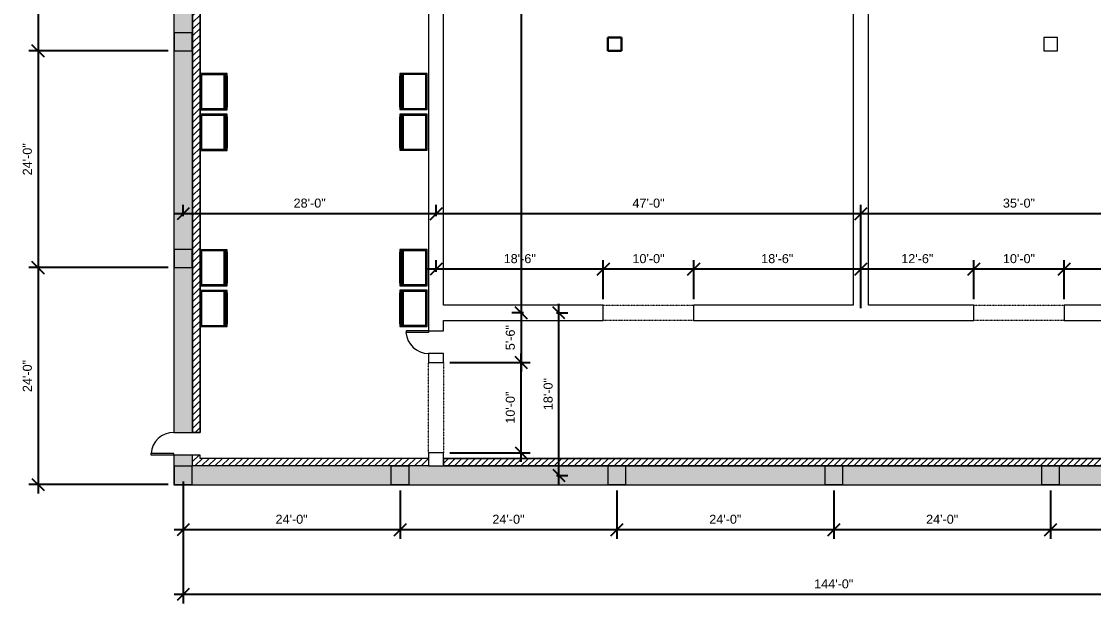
# Model space of a CAD drawing. Header units: inches. Extents: x 1913 to 24953, y -2945 to 1064.
# Drawn here: x 14558 to 15982, y -1905 to -1131 of the extents above; entities that cross this region are included whole.
import ezdxf

# ---------------------------------------------------------------- set-up
doc = ezdxf.new("R2010")
doc.units = ezdxf.units.IN
doc.header["$MEASUREMENT"] = 0
doc.linetypes.add('Hidden 1_8_', pattern=[0.1875, 0.125, -0.0625])
doc.linetypes.add('Overhead 1_16_', pattern=[0.101562, 0.0625, -0.039062])
for name, color, linetype, lineweight in [('A-ANNO-DIMS', 211, 'Continuous', 9), ('A-COLS', 52, 'Continuous', 9), ('A-DETL-HDLN', 90, 'Hidden 1_8_', 9), ('A-DOOR', 31, 'Continuous', 13), ('A-FLOR-OVHD', 1, 'Overhead 1_16_', 9), ('A-GENM', 13, 'Continuous', 9), ('A-WALL', 113, 'Continuous', 13)]:
    doc.layers.add(name, color=color, linetype=linetype, lineweight=lineweight)
doc.styles.add('Arial', font='arial.ttf', dxfattribs={"height": 12})
doc.dimstyles.new('Linear_-_3_32__Arial', dxfattribs={"dimscale": 12, "dimtxt": 12.243113, "dimasz": 1.333333, "dimexe": 1, "dimexo": 0.666667, "dimgap": 0.666667, "dimtad": 1, "dimdec": 5, "dimrnd": 0.03125, "dimzin": 1, "dimdsep": 46, "dimlunit": 4, "dimtxsty": 'Arial', "dimblk1": 'OBLIQUE', "dimblk2": 'OBLIQUE', "dimsah": 1, "dimcen": 0.09, "dimdle": 1, "dimazin": 0, "dimtfac": 1, "dimtdec": 4, "dimtix": 1, "dimtmove": 0, "dimatfit": 3, "dimfxl": 1, "dimtvp": 1, "dimtfill": 1, "dimfrac": 2, "dimtolj": 1, "dimtzin": 0, "dimarcsym": 2})
pattern_1 = [(50, (15633.552, 194.942), (36.72335, -3.213), [3.84, -42.24]), (355, (15633.552, 194.94), (-7.1044, 38.51274), [3.072, -33.792]), (100.451, (15636.612, 194.674), (29.62024, 35.29956), [3.263, -35.898]), (46.184, (15633.552, 205.18), (54.6425, -8.4752), [5.76, -63.36]), (96.636, (15638.106, 204.476), (47.854, 49.8752), [4.895, -53.848]), (351.184, (15633.55, 205.18), (47.8553, 49.8749), [4.608, -50.688]), (21, (15638.672, 202.622), (30.56126, -20.614), [3.84, -42.24]), (326, (15638.672, 202.62), (12.4577, 37.1283), [3.072, -33.792]), (71.451, (15641.22, 200.904), (43.02, 16.5135), [3.263, -35.898]), (37.5, (15633.552, 194.942), (0.6228, 17.04428), [1.69, -31.693, 1.69, -32.614, -33.92]), (37.5, (15633.552, 194.942), (0.6228, 17.04428), [-67.686, 1.69, -32.23]), (7.5, (15633.552, 194.942), (13.4694, 20.19387), [1.69, -17.869, 1.69, -30.925, -12.928]), (7.5, (15633.552, 194.942), (13.4694, 20.19387), [-52.173, 1.69, -11.238]), (327.5, (15622.134, 194.942), (27.33168, -1.15522), [1.69, -11.11, 1.69, -38.246, -52.992]), (327.5, (15622.134, 194.942), (27.33168, -1.15522), [-52.736, 1.69, -51.302]), (317.5, (15617.014, 194.942), (29.85903, 5.12498), [1.69, -14.95, 1.69, -24.832, -37.632]), (317.5, (15617.014, 194.942), (29.85903, 5.12498), [-43.162, 1.69, -35.942])]

# ---------------------------------------------------------------- blocks, each defined once
blk = doc.blocks.new('Rectangular Column - 18_ x 18_-395545-FloorPlan')
at = {"layer": 'A-COLS'}
for p, q in [((-9, 9), (-9, 9)), ((9, 9), (9, 9)), ((-9, -9), (-9, -9)), ((9, -9), (9, -9))]:
    blk.add_line(p, q, dxfattribs=at)
at = {"layer": 'A-COLS', "lineweight": 30}
for p, q in [((9, 9), (-9, 9)), ((-9, 9), (-9, -9)), ((9, -9), (9, 9)), ((-9, -9), (9, -9))]:
    blk.add_line(p, q, dxfattribs=at)
blk = doc.blocks.new('Food_cooler_17348 - Food_cooler_17348-476797-FloorPlan')
at = {"layer": 'A-GENM', "lineweight": 20}
for p, q in [((-30, 18), (-78, 18)), ((-78, 18), (-78, -18)), ((-77, -17), (-77, 16.1)), ((-77, 16.1), (-31, 16.1)), ((-31, 16.1), (-31, -17)), ((-30, -18), (-30, 18)), ((24, 18), (-24, 18)), ((-24, 18), (-24, -18)), ((23, 16.1), (-23, 16.1)), ((-23, 16.1), (-23, -17)), ((-23, -17), (-23, 16.1)), ((-23, 16.1), (23, 16.1)), ((-22.7, -17), (-22.7, 15.8)), ((-22.7, 15.8), (22.8, 15.8)), ((22.8, 15.8), (22.8, -17)), ((23, -17), (23, 16.1)), ((23, 16.1), (23, -17)), ((24, -18), (24, 18)), ((-78, -18), (-74.4, -18)), ((-74.4, -17), (-77, -17)), ((-74.4, -18), (-74.4, -17)), ((-31, -17), (-33.4, -17)), ((-33.4, -17), (-33.4, -18)), ((-33.4, -18), (-30, -18)), ((-24, -18), (-20.4, -18)), ((-23, -17), (-22.7, -17)), ((-20.4, -17), (-23, -17)), ((-20.4, -18), (-20.4, -17)), ((23, -17), (20.6, -17)), ((20.6, -17), (20.6, -18)), ((20.6, -18), (24, -18)), ((22.8, -17), (23, -17))]:
    blk.add_line(p, q, dxfattribs=at)
at = {"layer": 'A-GENM'}
for p, q in [((-78, 18), (-78, 18)), ((-30, 18), (-78, 18)), ((-78, 18), (-78, -16)), ((-78, 18), (-78, 18)), ((-77, -17), (-77, 16.1)), ((-77, 16.1), (-77, 16.1)), ((-77, 16.1), (-31, 16.1)), ((-31, 16.1), (-77, 16.1)), ((-77, 16.1), (-77, -17)), ((-77, 16.1), (-77, 16.1)), ((-77, -14), (-77, 15.8)), ((-77, 15.8), (-77, 15.8)), ((-77, 15.8), (-31, 15.8)), ((-31, 16.1), (-31, 16.1)), ((-31, 16.1), (-31, -17)), ((-31, -17), (-31, 16.1)), ((-31, 16.1), (-31, 16.1)), ((-31, 15.8), (-31, 15.8)), ((-31, 15.8), (-31, -14)), ((-30, 18), (-30, 18)), ((-30, -16), (-30, 18)), ((-30, 18), (-30, 18)), ((-24, 18), (-24, 18)), ((24, 18), (-24, 18)), ((-24, 18), (-24, -16)), ((-24, 18), (-24, 18)), ((-23, 16.1), (-23, 16.1)), ((-23, -17), (-23, 16.1)), ((-23, 16.1), (-23, 16.1)), ((-23, 16.1), (23, 16.1)), ((23, 16.1), (-23, 16.1)), ((-23, 16.1), (-23, -17)), ((-23, 16.1), (-23, 16.1)), ((-23, -14), (-23, 15.8)), ((-23, 15.8), (-23, 15.8)), ((-23, 15.8), (23, 15.8)), ((-22.7, 15.8), (-22.7, 15.8)), ((22.8, 15.8), (22.8, 15.8)), ((23, 16.1), (23, 16.1)), ((23, 16.1), (23, 16.1)), ((23, 16.1), (23, -17)), ((23, -17), (23, 16.1)), ((23, 16.1), (23, 16.1)), ((23, 15.8), (23, 15.8)), ((23, 15.8), (23, -14)), ((24, 18), (24, 18)), ((24, -16), (24, 18)), ((24, 18), (24, 18)), ((-77, -14.5), (-77, -14)), ((-77, -14), (-77, -14)), ((-77, -14), (-31, -14)), ((-77, -14), (-31, -14)), ((-31, -14), (-31, -14)), ((-31, -14), (-31, -14.5)), ((-23, -14.5), (-23, -14)), ((-23, -14), (-23, -14)), ((-23, -14), (23, -14)), ((-23, -14), (23, -14)), ((23, -14), (23, -14)), ((23, -14), (23, -14.5)), ((-78, -16), (-30, -16)), ((-78, -16), (-78, -16)), ((-78, -18), (-78, -18)), ((-77, -14.5), (-77, -14.5)), ((-77, -14.5), (-77, -14.5)), ((-77, -14.5), (-31, -14.5)), ((-77, -14.5), (-31, -14.5)), ((-77, -17), (-77, -17)), ((-31, -17), (-77, -17)), ((-77, -17), (-31, -17)), ((-77, -17), (-77, -17)), ((-74.4, -17), (-74.4, -18)), ((-74.4, -17), (-74.4, -17)), ((-74.4, -17), (-33.4, -17)), ((-33.4, -18), (-74.4, -18)), ((-74.4, -18), (-74.4, -18)), ((-33.4, -18), (-33.4, -17)), ((-33.4, -17), (-33.4, -17)), ((-33.4, -18), (-33.4, -18)), ((-31, -14.5), (-31, -14.5)), ((-31, -14.5), (-31, -14.5)), ((-31, -17), (-31, -17)), ((-31, -17), (-31, -17)), ((-30, -16), (-30, -16)), ((-30, -18), (-30, -18)), ((-24, -16), (24, -16)), ((-24, -16), (-24, -16)), ((-24, -18), (-24, -18)), ((-23, -14.5), (-23, -14.5)), ((-23, -14.5), (-23, -14.5)), ((-23, -14.5), (23, -14.5)), ((-23, -14.5), (23, -14.5)), ((-23, -17), (-23, -17)), ((-23, -17), (-23, -17)), ((23, -17), (-23, -17)), ((-23, -17), (23, -17)), ((-23, -17), (-23, -17)), ((-22.7, -17), (-22.7, -17)), ((-20.4, -17), (-20.4, -18)), ((-20.4, -17), (-20.4, -17)), ((-20.4, -17), (20.6, -17)), ((20.6, -18), (-20.4, -18)), ((-20.4, -18), (-20.4, -18)), ((20.6, -18), (20.6, -17)), ((20.6, -17), (20.6, -17)), ((20.6, -18), (20.6, -18)), ((22.8, -17), (22.8, -17)), ((23, -14.5), (23, -14.5)), ((23, -14.5), (23, -14.5)), ((23, -17), (23, -17)), ((23, -17), (23, -17)), ((23, -17), (23, -17)), ((24, -16), (24, -16)), ((24, -18), (24, -18))]:
    blk.add_line(p, q, dxfattribs=at)
blk = doc.blocks.new('Single-Flush - 30_ x 80_-478128-FloorPlan')
at = {"layer": 'A-DOOR', "lineweight": 20}
for p, q in [((13, 10), (13, 40)), ((15, 40), (13, 40)), ((15, 10), (15, 40)), ((15, 10), (13, 10))]:
    blk.add_line(p, q, dxfattribs=at)
at = {"layer": 'A-DOOR', "lineweight": 9}
blk.add_arc((15, 10), 30.1, 93.8141, 180, dxfattribs=at)
blk = doc.blocks.new('Single-Flush - 30_ x 80_-478158-FloorPlan')
at = {"layer": 'A-DOOR', "lineweight": 20}
for p, q in [((13, -12.5), (13, -42.5)), ((15, -12.5), (13, -12.5)), ((15, -12.5), (15, -42.5)), ((15, -42.5), (13, -42.5))]:
    blk.add_line(p, q, dxfattribs=at)
at = {"layer": 'A-DOOR', "lineweight": 9}
blk.add_arc((15, -12.5), 30.1, 180, 266.1859, dxfattribs=at)
blk = doc.blocks.new('_Oblique')
at = {"color": 0, "linetype": 'ByBlock', "lineweight": -2}
blk.add_line((-0.5, -0.5), (0.5, 0.5), dxfattribs=at)
blk = doc.blocks.new('*D320')
at = {"layer": 'A-ANNO-DIMS', "color": 0, "lineweight": -2, "transparency": 16777216}
for p, q in [((16093.2, -1339.7), (16093.2, -1399.1)), ((15673.2, -1512.6), (15673.2, -1375.1)), ((16105.2, -1387.1), (15661.2, -1387.1))]:
    blk.add_line(p, q, dxfattribs=at)
at = {"layer": 'Defpoints', "color": 0, "lineweight": 0, "transparency": 16777216}
for p in [(16093.2, -1331.7), (15673.2, -1387.1), (15673.2, -1520.6)]:
    blk.add_point(p, dxfattribs=at)
at = {"layer": 'A-ANNO-DIMS', "color": 0, "lineweight": -2, "transparency": 16777216, "xscale": 16, "yscale": 16, "zscale": 16, "rotation": 180}
blk.add_blockref('_Oblique', (15673.2, -1387.1), dxfattribs=at)
at = {"layer": 'A-ANNO-DIMS', "color": 0, "lineweight": -2, "transparency": 16777216, "xscale": 16, "yscale": 16, "zscale": 16}
blk.add_blockref('_Oblique', (16093.2, -1387.1), dxfattribs=at)
at = {"layer": 'A-ANNO-DIMS', "color": 0, "lineweight": 0, "transparency": 16777216, "insert": (15883.2, -1373), "char_height": 12, "width": 62.383, "attachment_point": 5, "style": 'Arial'}
blk.add_mtext('\\A1;35\'-0"', dxfattribs=at)
blk = doc.blocks.new('*D321')
at = {"layer": 'A-ANNO-DIMS', "color": 0, "lineweight": -2, "transparency": 16777216}
for p, q in [((15109.2, -1390.4), (15109.2, -1375.1)), ((15673.2, -1512.6), (15673.2, -1375.1)), ((15685.2, -1387.1), (15097.2, -1387.1))]:
    blk.add_line(p, q, dxfattribs=at)
at = {"layer": 'Defpoints', "color": 0, "lineweight": 0, "transparency": 16777216}
for p in [(15109.2, -1387.1), (15109.2, -1398.4), (15673.2, -1520.6)]:
    blk.add_point(p, dxfattribs=at)
at = {"layer": 'A-ANNO-DIMS', "color": 0, "lineweight": -2, "transparency": 16777216, "xscale": 16, "yscale": 16, "zscale": 16, "rotation": 180}
blk.add_blockref('_Oblique', (15109.2, -1387.1), dxfattribs=at)
at = {"layer": 'A-ANNO-DIMS', "color": 0, "lineweight": -2, "transparency": 16777216, "xscale": 16, "yscale": 16, "zscale": 16}
blk.add_blockref('_Oblique', (15673.2, -1387.1), dxfattribs=at)
at = {"layer": 'A-ANNO-DIMS', "color": 0, "lineweight": 0, "transparency": 16777216, "insert": (15391.2, -1373), "char_height": 12, "width": 62.383, "attachment_point": 5, "style": 'Arial'}
blk.add_mtext('\\A1;47\'-0"', dxfattribs=at)
blk = doc.blocks.new('*D322')
at = {"layer": 'A-ANNO-DIMS', "color": 0, "lineweight": -2, "transparency": 16777216}
for p, q in [((14773.2, -1390.4), (14773.2, -1375.1)), ((15109.2, -1390.4), (15109.2, -1375.1)), ((15121.2, -1387.1), (14761.2, -1387.1))]:
    blk.add_line(p, q, dxfattribs=at)
at = {"layer": 'Defpoints', "color": 0, "lineweight": 0, "transparency": 16777216}
for p in [(14773.2, -1387.1), (14773.2, -1398.4), (15109.2, -1398.4)]:
    blk.add_point(p, dxfattribs=at)
at = {"layer": 'A-ANNO-DIMS', "color": 0, "lineweight": -2, "transparency": 16777216, "xscale": 16, "yscale": 16, "zscale": 16, "rotation": 180}
blk.add_blockref('_Oblique', (14773.2, -1387.1), dxfattribs=at)
at = {"layer": 'A-ANNO-DIMS', "color": 0, "lineweight": -2, "transparency": 16777216, "xscale": 16, "yscale": 16, "zscale": 16}
blk.add_blockref('_Oblique', (15109.2, -1387.1), dxfattribs=at)
at = {"layer": 'A-ANNO-DIMS', "color": 0, "lineweight": 0, "transparency": 16777216, "insert": (14941.2, -1373), "char_height": 12, "width": 62.383, "attachment_point": 5, "style": 'Arial'}
blk.add_mtext('\\A1;28\'-0"', dxfattribs=at)
blk = doc.blocks.new('*D323')
at = {"layer": 'A-ANNO-DIMS', "color": 0, "lineweight": -2, "transparency": 16777216}
for p, q in [((16501.2, -1700.2), (16501.2, -1905.1)), ((14773.2, -1742.7), (14773.2, -1905.1)), ((16513.2, -1893.1), (14761.2, -1893.1))]:
    blk.add_line(p, q, dxfattribs=at)
at = {"layer": 'Defpoints', "color": 0, "lineweight": 0, "transparency": 16777216}
for p in [(16501.2, -1692.2), (14773.2, -1734.7), (14773.2, -1893.1)]:
    blk.add_point(p, dxfattribs=at)
at = {"layer": 'A-ANNO-DIMS', "color": 0, "lineweight": -2, "transparency": 16777216, "xscale": 16, "yscale": 16, "zscale": 16, "rotation": 180}
blk.add_blockref('_Oblique', (14773.2, -1893.1), dxfattribs=at)
at = {"layer": 'A-ANNO-DIMS', "color": 0, "lineweight": -2, "transparency": 16777216, "xscale": 16, "yscale": 16, "zscale": 16}
blk.add_blockref('_Oblique', (16501.2, -1893.1), dxfattribs=at)
at = {"layer": 'A-ANNO-DIMS', "color": 0, "lineweight": 0, "transparency": 16777216, "insert": (15637.2, -1879), "char_height": 12, "width": 73.459, "attachment_point": 5, "style": 'Arial'}
blk.add_mtext('\\A1;144\'-0"', dxfattribs=at)
blk = doc.blocks.new('*D337')
at = {"layer": 'A-ANNO-DIMS', "color": 0, "lineweight": -2, "transparency": 16777216}
for p, q in [((15943.2, -1500.7), (15943.2, -1448.9)), ((16093.2, -1464.2), (16093.2, -1448.9)), ((16105.2, -1460.9), (15931.2, -1460.9))]:
    blk.add_line(p, q, dxfattribs=at)
at = {"layer": 'Defpoints', "color": 0, "lineweight": 0, "transparency": 16777216}
for p in [(15943.2, -1460.9), (16093.2, -1472.2), (15943.2, -1508.7)]:
    blk.add_point(p, dxfattribs=at)
at = {"layer": 'A-ANNO-DIMS', "color": 0, "lineweight": -2, "transparency": 16777216, "xscale": 16, "yscale": 16, "zscale": 16, "rotation": 180}
blk.add_blockref('_Oblique', (15943.2, -1460.9), dxfattribs=at)
at = {"layer": 'A-ANNO-DIMS', "color": 0, "lineweight": -2, "transparency": 16777216, "xscale": 16, "yscale": 16, "zscale": 16}
blk.add_blockref('_Oblique', (16093.2, -1460.9), dxfattribs=at)
at = {"layer": 'A-ANNO-DIMS', "color": 0, "lineweight": 0, "transparency": 16777216, "insert": (16018.2, -1446.8), "char_height": 12, "width": 62.383, "attachment_point": 5, "style": 'Arial'}
blk.add_mtext('\\A1;12\'-6"', dxfattribs=at)
blk = doc.blocks.new('*D338')
at = {"layer": 'A-ANNO-DIMS', "color": 0, "lineweight": -2, "transparency": 16777216}
for p, q in [((15823.2, -1500.7), (15823.2, -1448.9)), ((15943.2, -1500.7), (15943.2, -1448.9)), ((15955.2, -1460.9), (15811.2, -1460.9))]:
    blk.add_line(p, q, dxfattribs=at)
at = {"layer": 'Defpoints', "color": 0, "lineweight": 0, "transparency": 16777216}
for p in [(15823.2, -1460.9), (15823.2, -1508.7), (15943.2, -1508.7)]:
    blk.add_point(p, dxfattribs=at)
at = {"layer": 'A-ANNO-DIMS', "color": 0, "lineweight": -2, "transparency": 16777216, "xscale": 16, "yscale": 16, "zscale": 16, "rotation": 180}
blk.add_blockref('_Oblique', (15823.2, -1460.9), dxfattribs=at)
at = {"layer": 'A-ANNO-DIMS', "color": 0, "lineweight": -2, "transparency": 16777216, "xscale": 16, "yscale": 16, "zscale": 16}
blk.add_blockref('_Oblique', (15943.2, -1460.9), dxfattribs=at)
at = {"layer": 'A-ANNO-DIMS', "color": 0, "lineweight": 0, "transparency": 16777216, "insert": (15883.2, -1446.8), "char_height": 12, "width": 62.383, "attachment_point": 5, "style": 'Arial'}
blk.add_mtext('\\A1;10\'-0"', dxfattribs=at)
blk = doc.blocks.new('*D339')
at = {"layer": 'A-ANNO-DIMS', "color": 0, "lineweight": -2, "transparency": 16777216}
for p, q in [((15673.2, -1464.2), (15673.2, -1448.9)), ((15823.2, -1500.7), (15823.2, -1448.9)), ((15835.2, -1460.9), (15661.2, -1460.9))]:
    blk.add_line(p, q, dxfattribs=at)
at = {"layer": 'Defpoints', "color": 0, "lineweight": 0, "transparency": 16777216}
for p in [(15673.2, -1460.9), (15673.2, -1472.2), (15823.2, -1508.7)]:
    blk.add_point(p, dxfattribs=at)
at = {"layer": 'A-ANNO-DIMS', "color": 0, "lineweight": -2, "transparency": 16777216, "xscale": 16, "yscale": 16, "zscale": 16, "rotation": 180}
blk.add_blockref('_Oblique', (15673.2, -1460.9), dxfattribs=at)
at = {"layer": 'A-ANNO-DIMS', "color": 0, "lineweight": -2, "transparency": 16777216, "xscale": 16, "yscale": 16, "zscale": 16}
blk.add_blockref('_Oblique', (15823.2, -1460.9), dxfattribs=at)
at = {"layer": 'A-ANNO-DIMS', "color": 0, "lineweight": 0, "transparency": 16777216, "insert": (15748.2, -1446.8), "char_height": 12, "width": 62.383, "attachment_point": 5, "style": 'Arial'}
blk.add_mtext('\\A1;12\'-6"', dxfattribs=at)
blk = doc.blocks.new('*D340')
at = {"layer": 'A-ANNO-DIMS', "color": 0, "lineweight": -2, "transparency": 16777216}
for p, q in [((15451.2, -1500.7), (15451.2, -1448.9)), ((15673.2, -1464.2), (15673.2, -1448.9)), ((15685.2, -1460.9), (15439.2, -1460.9))]:
    blk.add_line(p, q, dxfattribs=at)
at = {"layer": 'Defpoints', "color": 0, "lineweight": 0, "transparency": 16777216}
for p in [(15451.2, -1460.9), (15673.2, -1472.2), (15451.2, -1508.7)]:
    blk.add_point(p, dxfattribs=at)
at = {"layer": 'A-ANNO-DIMS', "color": 0, "lineweight": -2, "transparency": 16777216, "xscale": 16, "yscale": 16, "zscale": 16, "rotation": 180}
blk.add_blockref('_Oblique', (15451.2, -1460.9), dxfattribs=at)
at = {"layer": 'A-ANNO-DIMS', "color": 0, "lineweight": -2, "transparency": 16777216, "xscale": 16, "yscale": 16, "zscale": 16}
blk.add_blockref('_Oblique', (15673.2, -1460.9), dxfattribs=at)
at = {"layer": 'A-ANNO-DIMS', "color": 0, "lineweight": 0, "transparency": 16777216, "insert": (15562.2, -1446.8), "char_height": 12, "width": 62.383, "attachment_point": 5, "style": 'Arial'}
blk.add_mtext('\\A1;18\'-6"', dxfattribs=at)
blk = doc.blocks.new('*D341')
at = {"layer": 'A-ANNO-DIMS', "color": 0, "lineweight": -2, "transparency": 16777216}
for p, q in [((15331.2, -1500.7), (15331.2, -1448.9)), ((15451.2, -1500.7), (15451.2, -1448.9)), ((15463.2, -1460.9), (15319.2, -1460.9))]:
    blk.add_line(p, q, dxfattribs=at)
at = {"layer": 'Defpoints', "color": 0, "lineweight": 0, "transparency": 16777216}
for p in [(15331.2, -1460.9), (15331.2, -1508.7), (15451.2, -1508.7)]:
    blk.add_point(p, dxfattribs=at)
at = {"layer": 'A-ANNO-DIMS', "color": 0, "lineweight": -2, "transparency": 16777216, "xscale": 16, "yscale": 16, "zscale": 16, "rotation": 180}
blk.add_blockref('_Oblique', (15331.2, -1460.9), dxfattribs=at)
at = {"layer": 'A-ANNO-DIMS', "color": 0, "lineweight": -2, "transparency": 16777216, "xscale": 16, "yscale": 16, "zscale": 16}
blk.add_blockref('_Oblique', (15451.2, -1460.9), dxfattribs=at)
at = {"layer": 'A-ANNO-DIMS', "color": 0, "lineweight": 0, "transparency": 16777216, "insert": (15391.2, -1446.8), "char_height": 12, "width": 62.383, "attachment_point": 5, "style": 'Arial'}
blk.add_mtext('\\A1;10\'-0"', dxfattribs=at)
blk = doc.blocks.new('*D342')
at = {"layer": 'A-ANNO-DIMS', "color": 0, "lineweight": -2, "transparency": 16777216}
for p, q in [((15109.2, -1464.2), (15109.2, -1448.9)), ((15331.2, -1500.7), (15331.2, -1448.9)), ((15343.2, -1460.9), (15097.2, -1460.9))]:
    blk.add_line(p, q, dxfattribs=at)
at = {"layer": 'Defpoints', "color": 0, "lineweight": 0, "transparency": 16777216}
for p in [(15109.2, -1460.9), (15109.2, -1472.2), (15331.2, -1508.7)]:
    blk.add_point(p, dxfattribs=at)
at = {"layer": 'A-ANNO-DIMS', "color": 0, "lineweight": -2, "transparency": 16777216, "xscale": 16, "yscale": 16, "zscale": 16, "rotation": 180}
blk.add_blockref('_Oblique', (15109.2, -1460.9), dxfattribs=at)
at = {"layer": 'A-ANNO-DIMS', "color": 0, "lineweight": -2, "transparency": 16777216, "xscale": 16, "yscale": 16, "zscale": 16}
blk.add_blockref('_Oblique', (15331.2, -1460.9), dxfattribs=at)
at = {"layer": 'A-ANNO-DIMS', "color": 0, "lineweight": 0, "transparency": 16777216, "insert": (15220.2, -1446.8), "char_height": 12, "width": 62.383, "attachment_point": 5, "style": 'Arial'}
blk.add_mtext('\\A1;18\'-6"', dxfattribs=at)
blk = doc.blocks.new('*D348')
at = {"layer": 'A-ANNO-DIMS', "color": 0, "lineweight": -2, "transparency": 16777216}
for p, q in [((15925.2, -1754.7), (15925.2, -1819.2)), ((16213.2, -1754.7), (16213.2, -1819.2)), ((16225.2, -1807.2), (15913.2, -1807.2))]:
    blk.add_line(p, q, dxfattribs=at)
at = {"layer": 'Defpoints', "color": 0, "lineweight": 0, "transparency": 16777216}
for p in [(15925.2, -1746.7), (16213.2, -1746.7), (15925.2, -1807.2)]:
    blk.add_point(p, dxfattribs=at)
at = {"layer": 'A-ANNO-DIMS', "color": 0, "lineweight": -2, "transparency": 16777216, "xscale": 16, "yscale": 16, "zscale": 16, "rotation": 180}
blk.add_blockref('_Oblique', (15925.2, -1807.2), dxfattribs=at)
at = {"layer": 'A-ANNO-DIMS', "color": 0, "lineweight": -2, "transparency": 16777216, "xscale": 16, "yscale": 16, "zscale": 16}
blk.add_blockref('_Oblique', (16213.2, -1807.2), dxfattribs=at)
at = {"layer": 'A-ANNO-DIMS', "color": 0, "lineweight": 0, "transparency": 16777216, "insert": (16069.2, -1793.1), "char_height": 12, "width": 103.972, "attachment_point": 5, "style": 'Arial'}
blk.add_mtext('\\A1;24\'-0"', dxfattribs=at)
blk = doc.blocks.new('*D349')
at = {"layer": 'A-ANNO-DIMS', "color": 0, "lineweight": -2, "transparency": 16777216}
for p, q in [((15637.2, -1754.7), (15637.2, -1819.2)), ((15925.2, -1754.7), (15925.2, -1819.2)), ((15937.2, -1807.2), (15625.2, -1807.2))]:
    blk.add_line(p, q, dxfattribs=at)
at = {"layer": 'Defpoints', "color": 0, "lineweight": 0, "transparency": 16777216}
for p in [(15637.2, -1746.7), (15925.2, -1746.7), (15637.2, -1807.2)]:
    blk.add_point(p, dxfattribs=at)
at = {"layer": 'A-ANNO-DIMS', "color": 0, "lineweight": -2, "transparency": 16777216, "xscale": 16, "yscale": 16, "zscale": 16, "rotation": 180}
blk.add_blockref('_Oblique', (15637.2, -1807.2), dxfattribs=at)
at = {"layer": 'A-ANNO-DIMS', "color": 0, "lineweight": -2, "transparency": 16777216, "xscale": 16, "yscale": 16, "zscale": 16}
blk.add_blockref('_Oblique', (15925.2, -1807.2), dxfattribs=at)
at = {"layer": 'A-ANNO-DIMS', "color": 0, "lineweight": 0, "transparency": 16777216, "insert": (15781.2, -1793.1), "char_height": 12, "width": 62.383, "attachment_point": 5, "style": 'Arial'}
blk.add_mtext('\\A1;24\'-0"', dxfattribs=at)
blk = doc.blocks.new('*D350')
at = {"layer": 'A-ANNO-DIMS', "color": 0, "lineweight": -2, "transparency": 16777216}
for p, q in [((15349.2, -1754.7), (15349.2, -1819.2)), ((15637.2, -1754.7), (15637.2, -1819.2)), ((15649.2, -1807.2), (15337.2, -1807.2))]:
    blk.add_line(p, q, dxfattribs=at)
at = {"layer": 'Defpoints', "color": 0, "lineweight": 0, "transparency": 16777216}
for p in [(15349.2, -1746.7), (15637.2, -1746.7), (15349.2, -1807.2)]:
    blk.add_point(p, dxfattribs=at)
at = {"layer": 'A-ANNO-DIMS', "color": 0, "lineweight": -2, "transparency": 16777216, "xscale": 16, "yscale": 16, "zscale": 16, "rotation": 180}
blk.add_blockref('_Oblique', (15349.2, -1807.2), dxfattribs=at)
at = {"layer": 'A-ANNO-DIMS', "color": 0, "lineweight": -2, "transparency": 16777216, "xscale": 16, "yscale": 16, "zscale": 16}
blk.add_blockref('_Oblique', (15637.2, -1807.2), dxfattribs=at)
at = {"layer": 'A-ANNO-DIMS', "color": 0, "lineweight": 0, "transparency": 16777216, "insert": (15493.2, -1793.1), "char_height": 12, "width": 62.383, "attachment_point": 5, "style": 'Arial'}
blk.add_mtext('\\A1;24\'-0"', dxfattribs=at)
blk = doc.blocks.new('*D351')
at = {"layer": 'A-ANNO-DIMS', "color": 0, "lineweight": -2, "transparency": 16777216}
for p, q in [((15061.2, -1754.7), (15061.2, -1819.2)), ((15349.2, -1754.7), (15349.2, -1819.2)), ((15361.2, -1807.2), (15049.2, -1807.2))]:
    blk.add_line(p, q, dxfattribs=at)
at = {"layer": 'Defpoints', "color": 0, "lineweight": 0, "transparency": 16777216}
for p in [(15061.2, -1746.7), (15349.2, -1746.7), (15061.2, -1807.2)]:
    blk.add_point(p, dxfattribs=at)
at = {"layer": 'A-ANNO-DIMS', "color": 0, "lineweight": -2, "transparency": 16777216, "xscale": 16, "yscale": 16, "zscale": 16, "rotation": 180}
blk.add_blockref('_Oblique', (15061.2, -1807.2), dxfattribs=at)
at = {"layer": 'A-ANNO-DIMS', "color": 0, "lineweight": -2, "transparency": 16777216, "xscale": 16, "yscale": 16, "zscale": 16}
blk.add_blockref('_Oblique', (15349.2, -1807.2), dxfattribs=at)
at = {"layer": 'A-ANNO-DIMS', "color": 0, "lineweight": 0, "transparency": 16777216, "insert": (15205.2, -1793.1), "char_height": 12, "width": 62.383, "attachment_point": 5, "style": 'Arial'}
blk.add_mtext('\\A1;24\'-0"', dxfattribs=at)
blk = doc.blocks.new('*D352')
at = {"layer": 'A-ANNO-DIMS', "color": 0, "lineweight": -2, "transparency": 16777216}
for p, q in [((14773.2, -1754.7), (14773.2, -1819.2)), ((15061.2, -1754.7), (15061.2, -1819.2)), ((15073.2, -1807.2), (14761.2, -1807.2))]:
    blk.add_line(p, q, dxfattribs=at)
at = {"layer": 'Defpoints', "color": 0, "lineweight": 0, "transparency": 16777216}
for p in [(14773.2, -1746.7), (15061.2, -1746.7), (14773.2, -1807.2)]:
    blk.add_point(p, dxfattribs=at)
at = {"layer": 'A-ANNO-DIMS', "color": 0, "lineweight": -2, "transparency": 16777216, "xscale": 16, "yscale": 16, "zscale": 16, "rotation": 180}
blk.add_blockref('_Oblique', (14773.2, -1807.2), dxfattribs=at)
at = {"layer": 'A-ANNO-DIMS', "color": 0, "lineweight": -2, "transparency": 16777216, "xscale": 16, "yscale": 16, "zscale": 16}
blk.add_blockref('_Oblique', (15061.2, -1807.2), dxfattribs=at)
at = {"layer": 'A-ANNO-DIMS', "color": 0, "lineweight": 0, "transparency": 16777216, "insert": (14917.2, -1793.1), "char_height": 12, "width": 62.383, "attachment_point": 5, "style": 'Arial'}
blk.add_mtext('\\A1;24\'-0"', dxfattribs=at)
blk = doc.blocks.new('*D365')
at = {"layer": 'A-ANNO-DIMS', "color": 0, "lineweight": -2, "transparency": 16777216}
for p, q in [((14753.2, -882.7), (14568.4, -882.7)), ((14580.4, -870.7), (14580.4, -1182.7)), ((14753.2, -1170.7), (14568.4, -1170.7))]:
    blk.add_line(p, q, dxfattribs=at)
at = {"layer": 'Defpoints', "color": 0, "lineweight": 0, "transparency": 16777216}
for p in [(14761.2, -882.7), (14580.4, -1170.7), (14761.2, -1170.7)]:
    blk.add_point(p, dxfattribs=at)
at = {"layer": 'A-ANNO-DIMS', "color": 0, "lineweight": -2, "transparency": 16777216, "xscale": 16, "yscale": 16, "zscale": 16}
for p, rotation in [((14580.4, -882.7), 90), ((14580.4, -1170.7), 270)]:
    blk.add_blockref('_Oblique', p, dxfattribs=dict(at, rotation=rotation))
at = {"layer": 'A-ANNO-DIMS', "color": 0, "lineweight": 0, "transparency": 16777216, "insert": (14566.3, -1026.7), "char_height": 12, "width": 62.383, "attachment_point": 5, "rotation": 90, "style": 'Arial'}
blk.add_mtext('\\A1;24\'-0"', dxfattribs=at)
blk = doc.blocks.new('*D366')
at = {"layer": 'A-ANNO-DIMS', "color": 0, "lineweight": -2, "transparency": 16777216}
for p, q in [((14580.4, -1158.7), (14580.4, -1470.7)), ((14753.2, -1170.7), (14568.4, -1170.7)), ((14753.2, -1458.7), (14568.4, -1458.7))]:
    blk.add_line(p, q, dxfattribs=at)
at = {"layer": 'Defpoints', "color": 0, "lineweight": 0, "transparency": 16777216}
for p in [(14761.2, -1170.7), (14580.4, -1458.7), (14761.2, -1458.7)]:
    blk.add_point(p, dxfattribs=at)
at = {"layer": 'A-ANNO-DIMS', "color": 0, "lineweight": -2, "transparency": 16777216, "xscale": 16, "yscale": 16, "zscale": 16}
for p, rotation in [((14580.4, -1170.7), 90), ((14580.4, -1458.7), 270)]:
    blk.add_blockref('_Oblique', p, dxfattribs=dict(at, rotation=rotation))
at = {"layer": 'A-ANNO-DIMS', "color": 0, "lineweight": 0, "transparency": 16777216, "insert": (14566.3, -1314.7), "char_height": 12, "width": 62.383, "attachment_point": 5, "rotation": 90, "style": 'Arial'}
blk.add_mtext('\\A1;24\'-0"', dxfattribs=at)
blk = doc.blocks.new('*D367')
at = {"layer": 'A-ANNO-DIMS', "color": 0, "lineweight": -2, "transparency": 16777216}
for p, q in [((14580.4, -1446.7), (14580.4, -1758.7)), ((14753.2, -1458.7), (14568.4, -1458.7)), ((14753.2, -1746.7), (14568.4, -1746.7))]:
    blk.add_line(p, q, dxfattribs=at)
at = {"layer": 'Defpoints', "color": 0, "lineweight": 0, "transparency": 16777216}
for p in [(14761.2, -1458.7), (14580.4, -1746.7), (14761.2, -1746.7)]:
    blk.add_point(p, dxfattribs=at)
at = {"layer": 'A-ANNO-DIMS', "color": 0, "lineweight": -2, "transparency": 16777216, "xscale": 16, "yscale": 16, "zscale": 16}
for p, rotation in [((14580.4, -1458.7), 90), ((14580.4, -1746.7), 270)]:
    blk.add_blockref('_Oblique', p, dxfattribs=dict(at, rotation=rotation))
at = {"layer": 'A-ANNO-DIMS', "color": 0, "lineweight": 0, "transparency": 16777216, "insert": (14566.3, -1602.7), "char_height": 12, "width": 62.383, "attachment_point": 5, "rotation": 90, "style": 'Arial'}
blk.add_mtext('\\A1;24\'-0"', dxfattribs=at)
blk = doc.blocks.new('*D368')
at = {"layer": 'A-ANNO-DIMS', "color": 0, "lineweight": -2, "transparency": 16777216}
for p, q in [((15272.1, -1746.7), (15272.1, -1506.7)), ((15268.8, -1518.7), (15284.1, -1518.7)), ((15268.8, -1734.7), (15284.1, -1734.7))]:
    blk.add_line(p, q, dxfattribs=at)
at = {"layer": 'Defpoints', "color": 0, "lineweight": 0, "transparency": 16777216}
for p in [(15260.8, -1518.7), (15272.1, -1518.7), (15260.8, -1734.7)]:
    blk.add_point(p, dxfattribs=at)
at = {"layer": 'A-ANNO-DIMS', "color": 0, "lineweight": -2, "transparency": 16777216, "xscale": 16, "yscale": 16, "zscale": 16}
for p, rotation in [((15272.1, -1518.7), 90), ((15272.1, -1734.7), 270)]:
    blk.add_blockref('_Oblique', p, dxfattribs=dict(at, rotation=rotation))
at = {"layer": 'A-ANNO-DIMS', "color": 0, "lineweight": 0, "transparency": 16777216, "insert": (15257.9, -1626.7), "char_height": 12, "width": 62.383, "attachment_point": 5, "rotation": 90, "style": 'Arial'}
blk.add_mtext('\\A1;18\'-0"', dxfattribs=at)
blk = doc.blocks.new('*D370')
at = {"layer": 'A-ANNO-DIMS', "color": 0, "lineweight": -2, "transparency": 16777216}
for p, q in [((15221.9, -1716.7), (15221.9, -1572.7)), ((15127.2, -1584.7), (15233.9, -1584.7)), ((15127.2, -1704.7), (15233.9, -1704.7))]:
    blk.add_line(p, q, dxfattribs=at)
at = {"layer": 'Defpoints', "color": 0, "lineweight": 0, "transparency": 16777216}
for p in [(15119.2, -1584.7), (15221.9, -1584.7), (15119.2, -1704.7)]:
    blk.add_point(p, dxfattribs=at)
at = {"layer": 'A-ANNO-DIMS', "color": 0, "lineweight": -2, "transparency": 16777216, "xscale": 16, "yscale": 16, "zscale": 16}
for p, rotation in [((15221.9, -1584.7), 90), ((15221.9, -1704.7), 270)]:
    blk.add_blockref('_Oblique', p, dxfattribs=dict(at, rotation=rotation))
at = {"layer": 'A-ANNO-DIMS', "color": 0, "lineweight": 0, "transparency": 16777216, "insert": (15207.7, -1644.7), "char_height": 12, "width": 62.383, "attachment_point": 5, "rotation": 90, "style": 'Arial'}
blk.add_mtext('\\A1;10\'-0"', dxfattribs=at)
blk = doc.blocks.new('*D398')
at = {"layer": 'A-ANNO-DIMS', "color": 0, "lineweight": -2, "transparency": 16777216}
for p, q in [((15221.9, -474.7), (15221.9, -1530.7)), ((15225.2, -486.7), (15209.9, -486.7)), ((15225.2, -1518.7), (15209.9, -1518.7))]:
    blk.add_line(p, q, dxfattribs=at)
at = {"layer": 'Defpoints', "color": 0, "lineweight": 0, "transparency": 16777216}
for p in [(15233.2, -486.7), (15221.9, -1518.7), (15233.2, -1518.7)]:
    blk.add_point(p, dxfattribs=at)
at = {"layer": 'A-ANNO-DIMS', "color": 0, "lineweight": -2, "transparency": 16777216, "xscale": 16, "yscale": 16, "zscale": 16}
for p, rotation in [((15221.9, -486.7), 90), ((15221.9, -1518.7), 270)]:
    blk.add_blockref('_Oblique', p, dxfattribs=dict(at, rotation=rotation))
at = {"layer": 'A-ANNO-DIMS', "color": 0, "lineweight": 0, "transparency": 16777216, "insert": (15207.7, -1002.7), "char_height": 12, "width": 62.383, "attachment_point": 5, "rotation": 90, "style": 'Arial'}
blk.add_mtext('\\A1;86\'-0"', dxfattribs=at)
blk = doc.blocks.new('*D399')
at = {"layer": 'A-ANNO-DIMS', "color": 0, "lineweight": -2, "transparency": 16777216}
for p, q in [((15221.9, -1506.7), (15221.9, -1596.7)), ((15225.2, -1518.7), (15209.9, -1518.7)), ((15127.2, -1584.7), (15233.9, -1584.7))]:
    blk.add_line(p, q, dxfattribs=at)
at = {"layer": 'Defpoints', "color": 0, "lineweight": 0, "transparency": 16777216}
for p in [(15233.2, -1518.7), (15119.2, -1584.7), (15221.9, -1584.7)]:
    blk.add_point(p, dxfattribs=at)
at = {"layer": 'A-ANNO-DIMS', "color": 0, "lineweight": -2, "transparency": 16777216, "xscale": 16, "yscale": 16, "zscale": 16}
for p, rotation in [((15221.9, -1518.7), 90), ((15221.9, -1584.7), 270)]:
    blk.add_blockref('_Oblique', p, dxfattribs=dict(at, rotation=rotation))
at = {"layer": 'A-ANNO-DIMS', "color": 0, "lineweight": 0, "transparency": 16777216, "insert": (15207.7, -1551.7), "char_height": 12, "width": 62.383, "attachment_point": 5, "rotation": 90, "style": 'Arial'}
blk.add_mtext('\\A1;5\'-6"', dxfattribs=at)

msp = doc.modelspace()

# ---------------------------------------------------------------- hatches: boundary and pattern name
at = {"lineweight": 0, "ltscale": 0.5}
h = msp.add_hatch(dxfattribs=at)
h.set_pattern_fill('ANSI31', color=256, scale=50)
h.paths.add_polyline_path([(15664.153809, 70.293671), (15654.153809, 70.293671), (15654.153809, -190.553498), (15566.97366, -263.706329), (15284.153809, -263.706329), (15284.153809, -168.706329), (15274.153809, -168.706329), (15274.153809, -273.706329), (15570.613363, -273.706329), (15664.153809, -195.216575)])
h.paths.add_polyline_path([(15284.153809, 0.293671), (15260.153809, 0.293671), (15260.153809, -9.706329), (15274.153809, -9.706329), (15274.153809, -84.706329), (15284.153809, -84.706329)])
h.paths.add_polyline_path([(15224.087216, 0.293671), (15198.153809, 0.293671), (15198.153809, -63.706329), (15208.153809, -63.706329), (15208.153809, -9.706329), (15224.087216, -9.706329)])
h.paths.add_polyline_path([(15208.153809, -99.706329), (15198.153809, -99.706329), (15198.153809, -132.706329), (15208.153809, -132.706329)])
h.paths.add_polyline_path([(15208.153809, -168.706329), (15198.153809, -168.706329), (15198.153809, -263.706329), (15119.153809, -263.706329), (15119.153809, -273.706329), (15208.153809, -273.706329)])
h.paths.add_polyline_path([(15099.153809, -263.706329), (14785.653809, -263.706329), (14785.653809, -498.894238), (14795.653809, -498.894238), (14795.653809, -273.706329), (15099.153809, -273.706329)])
h.paths.add_polyline_path([(15099.153809, -1712.206329), (14795.653809, -1712.206329), (14795.653809, -1707.706329), (14785.653809, -1707.706329), (14785.653809, -1722.206329), (15099.153809, -1722.206329)])
h = msp.add_hatch(dxfattribs=at)
h.set_pattern_fill('ANSI31', color=256, scale=50)
h.paths.add_polyline_path([(14795.653809, -498.894238), (14785.653809, -498.894238), (14785.653809, -1677.706329), (14795.653809, -1677.706329)])
h = msp.add_hatch(dxfattribs=at)
h.set_pattern_fill('ANSI31', color=256, scale=50)
h.paths.add_polyline_path([(16488.653809, -1686.706329), (16478.653809, -1686.706329), (16478.653809, -1712.206329), (16488.653809, -1712.206329)])
h.paths.add_polyline_path([(16488.653809, -1712.206329), (16478.653809, -1712.206329), (15119.153809, -1712.206329), (15119.153809, -1722.206329), (16488.653809, -1722.206329)])
at = {"layer": 'A-FLOR-OVHD', "lineweight": 0, "true_color": 0x636466}
h = msp.add_hatch(dxfattribs=at)
h.set_pattern_fill('FP_1', color=251, style=0, pattern_type=2)
h.set_pattern_definition(pattern_1)
h.paths.add_polyline_path([(14785.653809, -1677.706329), (14760.653809, -1677.706329), (14760.653809, 581.793671), (14785.653809, 581.793671), (14785.653809, 556.793671), (14785.653809, 442.293671), (14785.653809, 432.293671), (14785.653809, 298.293671), (14785.653809, 288.293671), (14785.653809, 10.293671), (14785.653809, 0.293671), (14785.653809, -121.706329), (14785.653809, -131.706329), (14785.653809, -253.706329), (14785.653809, -263.706329)], flags=0)
h.paths.add_polyline_path([(14785.653809, -1722.206329), (14760.653809, -1722.206329), (14760.653809, -1707.706329), (14785.653809, -1707.706329)], flags=0)
h = msp.add_hatch(dxfattribs=at)
h.set_pattern_fill('FP_1', color=251, style=0, pattern_type=2)
h.set_pattern_definition(pattern_1)
h.paths.add_polyline_path([(16513.653809, -1722.206329), (16513.653809, -1747.206329), (14760.653809, -1747.206329), (14760.653809, -1722.206329), (14785.653809, -1722.206329), (15099.153809, -1722.206329), (15119.153809, -1722.206329), (16488.653809, -1722.206329)], flags=0)

# ---------------------------------------------------------------- linework, layer by layer
at = {"color": 5, "lineweight": 0, "ltscale": 0.5}
for p, q in [((14785.653809, -263.706329), (14785.653809, -1677.706329)), ((15119.153809, -1712.206329), (15119.153809, -1722.206329)), ((15119.153809, -1722.206329), (16488.653809, -1722.206329))]:
    msp.add_line(p, q, dxfattribs=at)
for points in [[(14795.653809, -1677.706329), (14785.653809, -1677.706329), (14785.653809, -498.894238), (14795.653809, -498.894238)], [(15119.153809, -1712.206329), (16488.653809, -1712.206329), (16488.653809, -1722.206329), (15119.153809, -1722.206329)]]:
    msp.add_lwpolyline(points, close=True, dxfattribs=at)
at = {"layer": 'A-COLS', "lineweight": 0}
for p, q in [((14785.153809, -1146.706329), (14761.153809, -1146.706329)), ((14761.153809, -1146.706329), (14761.153809, -1170.706329)), ((14785.153809, -1170.706329), (14785.153809, -1146.706329)), ((15934.153809, -1152.706329), (15916.153809, -1152.706329)), ((15916.153809, -1152.706329), (15916.153809, -1170.706329)), ((15934.153809, -1170.706329), (15934.153809, -1152.706329)), ((14761.153809, -1170.706329), (14785.153809, -1170.706329)), ((15916.153809, -1170.706329), (15934.153809, -1170.706329)), ((14785.153809, -1434.706329), (14761.153809, -1434.706329)), ((14761.153809, -1434.706329), (14761.153809, -1458.706329)), ((14785.153809, -1458.706329), (14785.153809, -1434.706329)), ((14761.153809, -1458.706329), (14785.153809, -1458.706329)), ((14785.153809, -1722.706329), (14761.153809, -1722.706329)), ((14761.153809, -1722.706329), (14761.153809, -1746.706329)), ((14785.153809, -1746.706329), (14785.153809, -1722.706329)), ((15073.153809, -1722.706329), (15049.153809, -1722.706329)), ((15049.153809, -1722.706329), (15049.153809, -1746.706329)), ((15073.153809, -1746.706329), (15073.153809, -1722.706329)), ((15361.153809, -1722.706329), (15337.153809, -1722.706329)), ((15337.153809, -1722.706329), (15337.153809, -1746.706329)), ((15361.153809, -1746.706329), (15361.153809, -1722.706329)), ((15649.153809, -1722.706329), (15625.153809, -1722.706329)), ((15625.153809, -1722.706329), (15625.153809, -1746.706329)), ((15649.153809, -1746.706329), (15649.153809, -1722.706329)), ((15937.153809, -1722.706329), (15913.153809, -1722.706329)), ((15913.153809, -1722.706329), (15913.153809, -1746.706329)), ((15937.153809, -1746.706329), (15937.153809, -1722.706329)), ((14761.153809, -1746.706329), (14785.153809, -1746.706329)), ((15049.153809, -1746.706329), (15073.153809, -1746.706329)), ((15337.153809, -1746.706329), (15361.153809, -1746.706329)), ((15625.153809, -1746.706329), (15649.153809, -1746.706329)), ((15913.153809, -1746.706329), (15937.153809, -1746.706329))]:
    msp.add_line(p, q, dxfattribs=at)
at = {"layer": 'A-DETL-HDLN', "lineweight": 0}
for p, q in [((15331.153809, -1528.706329), (15331.153809, -1508.706329)), ((15451.153809, -1508.706329), (15451.153809, -1528.706329)), ((15823.153809, -1528.706329), (15823.153809, -1508.706329)), ((15943.153809, -1508.706329), (15943.153809, -1528.706329)), ((15099.153809, -1584.706329), (15119.153809, -1584.706329)), ((15119.153809, -1704.706329), (15099.153809, -1704.706329))]:
    msp.add_line(p, q, dxfattribs=at)
at = {"layer": 'A-FLOR-OVHD', "lineweight": 0}
for p, q in [((15331.153809, -1508.706329), (15451.153809, -1508.706329)), ((15823.153809, -1508.706329), (15943.153809, -1508.706329)), ((15451.153809, -1528.706329), (15331.153809, -1528.706329)), ((15943.153809, -1528.706329), (15823.153809, -1528.706329)), ((15098.931638, -1704.706329), (15098.931638, -1584.706329)), ((15119.153809, -1584.706329), (15119.153809, -1704.706329))]:
    msp.add_line(p, q, dxfattribs=at)
at = {"layer": 'A-WALL', "lineweight": 0}
for p, q in [((14760.653809, 581.793671), (14760.653809, -1677.706329)), ((14785.653809, -1677.706329), (14785.653809, -263.706329)), ((15099.153809, -1038.706329), (15099.153809, -1542.706329)), ((15119.153809, -1508.706329), (15119.153809, -1038.706329)), ((15663.153809, -1062.706329), (15663.153809, -1508.706329)), ((15683.153809, -1508.706329), (15683.153809, -1062.706329)), ((15331.153809, -1508.706329), (15119.153809, -1508.706329)), ((15331.153809, -1528.706329), (15331.153809, -1508.706329)), ((15663.153809, -1508.706329), (15451.153809, -1508.706329)), ((15451.153809, -1508.706329), (15451.153809, -1528.706329)), ((15823.153809, -1508.706329), (15683.153809, -1508.706329)), ((15823.153809, -1528.706329), (15823.153809, -1508.706329)), ((16083.153809, -1508.706329), (15943.153809, -1508.706329)), ((15943.153809, -1508.706329), (15943.153809, -1528.706329)), ((15119.153809, -1528.706329), (15331.153809, -1528.706329)), ((15119.153809, -1542.706329), (15119.153809, -1528.706329)), ((15451.153809, -1528.706329), (15823.153809, -1528.706329)), ((15943.153809, -1528.706329), (16231.153809, -1528.706329)), ((15099.153809, -1542.706329), (15119.153809, -1542.706329)), ((15099.153809, -1572.706329), (15099.153809, -1584.706329)), ((15119.153809, -1572.706329), (15099.153809, -1572.706329)), ((15119.153809, -1584.706329), (15119.153809, -1572.706329)), ((15099.153809, -1584.706329), (15119.153809, -1584.706329)), ((14760.653809, -1677.706329), (14785.653809, -1677.706329)), ((14760.653809, -1707.706329), (14760.653809, -1747.206329)), ((14785.653809, -1707.706329), (14760.653809, -1707.706329)), ((14785.653809, -1722.206329), (14785.653809, -1707.706329)), ((15119.153809, -1704.706329), (15099.153809, -1704.706329)), ((15099.153809, -1704.706329), (15099.153809, -1722.206329)), ((15119.153809, -1722.206329), (15119.153809, -1704.706329)), ((15099.153809, -1722.206329), (14785.653809, -1722.206329)), ((15099.153809, -1722.206329), (15119.153809, -1722.206329)), ((16488.653809, -1722.206329), (15119.153809, -1722.206329)), ((14760.653809, -1747.206329), (17269.153809, -1747.206329))]:
    msp.add_line(p, q, dxfattribs=at)
at = {"layer": 'A-WALL', "color": 5, "lineweight": 0}
for p, q in [((14795.653809, -1677.706329), (14795.653809, -273.706329)), ((14785.653809, -1677.706329), (14795.653809, -1677.706329)), ((14795.653809, -1707.706329), (14785.653809, -1707.706329)), ((14795.653809, -1712.206329), (14795.653809, -1707.706329)), ((15099.153809, -1712.206329), (14795.653809, -1712.206329)), ((16478.653809, -1712.206329), (15119.153809, -1712.206329))]:
    msp.add_line(p, q, dxfattribs=at)

# ---------------------------------------------------------------- block references
at = {"layer": 'A-COLS', "lineweight": 0, "rotation": 180}
msp.add_blockref('Rectangular Column - 18_ x 18_-395545-FloorPlan', (15346.153809, -1161.706329), dxfattribs=at)
at = {"layer": 'A-DOOR', "lineweight": 0}
for name, p, rotation in [('Single-Flush - 30_ x 80_-478128-FloorPlan', (15109.153809, -1557.706329), 89.99999999999955), ('Single-Flush - 30_ x 80_-478158-FloorPlan', (14773.153809, -1692.706329), 269.9999999999995)]:
    msp.add_blockref(name, p, dxfattribs=dict(at, rotation=rotation))
at = {"layer": 'A-GENM', "lineweight": 0}
for p, rotation in [((14813.653809, -1224.894238), 90), ((15079.153809, -1278.706329), 269.9999999999998), ((14813.653809, -1458.894238), 90), ((15079.153809, -1512.706329), 269.9999999999998)]:
    msp.add_blockref('Food_cooler_17348 - Food_cooler_17348-476797-FloorPlan', p, dxfattribs=dict(at, rotation=rotation))

# ---------------------------------------------------------------- dimensions: what is measured, and where the dimension line sits
at = {"layer": 'A-ANNO-DIMS', "color": 1, "lineweight": 0}
for base, p1, p2, picture, middle in [((15221.864745, -1518.706329), (15233.178453, -486.706329), (15233.178453, -1518.706329), '*D398', (15207.737869, -1002.706329)), ((14580.41056, -1170.706329), (14761.153809, -882.706329), (14761.153809, -1170.706329), '*D365', (14566.283684, -1026.706329)), ((14580.41056, -1458.706329), (14761.153809, -1170.706329), (14761.153809, -1458.706329), '*D366', (14566.283684, -1314.706329)), ((14580.41056, -1746.706329), (14761.153809, -1458.706329), (14761.153809, -1746.706329), '*D367', (14566.283684, -1602.706329)), ((15221.864745, -1584.706329), (15233.178453, -1518.706329), (15119.153809, -1584.706329), '*D399', (15207.737869, -1551.706329)), ((15272.066486, -1518.706329), (15260.752778, -1734.706329), (15260.752778, -1518.706329), '*D368', (15257.939611, -1626.706329)), ((15221.864745, -1584.706329), (15119.153809, -1704.706329), (15119.153809, -1584.706329), '*D370', (15207.737869, -1644.706329))]:
    dim = msp.add_linear_dim(base=base, p1=p1, p2=p2, angle=90, dimstyle='Linear_-_3_32__Arial', override={"dimpost": '<>', "dimfxl": 60, "dimtfill": 0}, dxfattribs=at)
    dim.commit()
    dim.dimension.update_dxf_attribs({"geometry": picture, "text_midpoint": middle})
for base, p1, p2, picture, middle in [((15673.153809, -1387.119895), (16093.153809, -1331.656259), (15673.153809, -1520.598582), '*D320', (15883.153809, -1372.988926)), ((14773.153809, -1387.119895), (15109.153809, -1398.433603), (14773.153809, -1398.433603), '*D322', (14941.153809, -1372.993019)), ((15109.153809, -1387.119895), (15673.153809, -1520.598582), (15109.153809, -1398.433603), '*D321', (15391.153809, -1372.993019)), ((15109.153809, -1460.916435), (15331.153809, -1508.706329), (15109.153809, -1472.230144), '*D342', (15220.153809, -1446.789559)), ((15331.153809, -1460.916435), (15451.153809, -1508.706329), (15331.153809, -1508.706329), '*D341', (15391.153809, -1446.789559)), ((15451.153809, -1460.916435), (15673.153809, -1472.230144), (15451.153809, -1508.706329), '*D340', (15562.153809, -1446.789559)), ((15673.153809, -1460.916435), (15823.153809, -1508.706329), (15673.153809, -1472.230144), '*D339', (15748.153809, -1446.789559)), ((15823.153809, -1460.916435), (15943.153809, -1508.706329), (15823.153809, -1508.706329), '*D338', (15883.153809, -1446.789559)), ((15943.153809, -1460.916435), (16093.153809, -1472.230144), (15943.153809, -1508.706329), '*D337', (16018.153809, -1446.789559)), ((14773.153809, -1893.093741), (16501.153809, -1692.164098), (14773.153809, -1734.706329), '*D323', (15637.153809, -1878.966865)), ((14773.153809, -1807.216663), (15061.153809, -1746.706329), (14773.153809, -1746.706329), '*D352', (14917.153809, -1793.089787)), ((15061.153809, -1807.216663), (15349.153809, -1746.706329), (15061.153809, -1746.706329), '*D351', (15205.153809, -1793.089787)), ((15349.153809, -1807.216663), (15637.153809, -1746.706329), (15349.153809, -1746.706329), '*D350', (15493.153809, -1793.089787)), ((15637.153809, -1807.216663), (15925.153809, -1746.706329), (15637.153809, -1746.706329), '*D349', (15781.153809, -1793.089787)), ((15925.153809, -1807.216663), (16213.153809, -1746.706329), (15925.153809, -1746.706329), '*D348', (16069.153809, -1793.089787))]:
    dim = msp.add_linear_dim(base=base, p1=p1, p2=p2, dimstyle='Linear_-_3_32__Arial', override={"dimpost": '<>', "dimfxl": 60, "dimtfill": 0}, dxfattribs=at)
    dim.commit()
    dim.dimension.update_dxf_attribs({"geometry": picture, "text_midpoint": middle})

doc.saveas('drawing.dxf')
